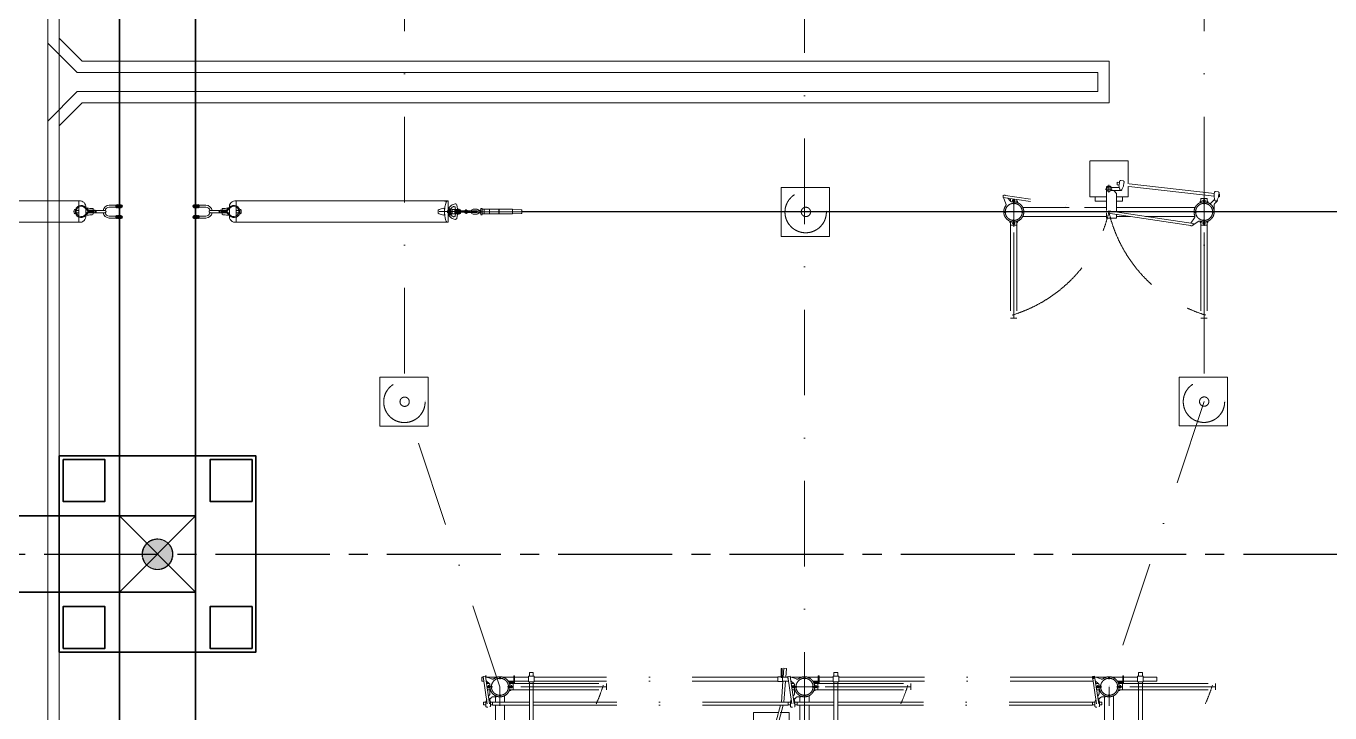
# Model space of a CAD drawing. Header units: millimetres. Extents: x 37084 to 180780, y -153145 to -16322.
# Drawn here: x 96958 to 114082, y -92834 to -83805 of the extents above; entities that cross this region are included whole.
import ezdxf

# ---------------------------------------------------------------- set-up
doc = ezdxf.new("R2010")
doc.units = ezdxf.units.MM
doc.header["$MEASUREMENT"] = 0
for name, pattern in [('CENTER2', [1.125, 0.75, -0.125, 0.125, -0.125]), ('DASHDOT2', [0.5, 0.25, -0.125, 0, -0.125]), ('DASHED2', [0.375, 0.25, -0.125]), ('HIDDEN', [0.375, 0.25, -0.125])]:
    doc.linetypes.add(name, pattern=pattern)
for name, color, linetype, lineweight in [('0 HH2', 4, 'DASHDOT2', 20), ('1_DayCS', 30, 'CENTER2', 25), ('1_KimCS', 30, 'CENTER2', 25), ('1_Phu_kien', 5, 'Continuous', 9), ('POST', 5, 'Continuous', 35)]:
    doc.layers.add(name, color=color, linetype=linetype, lineweight=lineweight)
for name, color, linetype in [('1_Day dan', 5, 'Continuous'), ('DCL-1P', 7, 'Continuous'), ('DCL-3P-1ES', 7, 'Continuous'), ('Muong cap GD nay', 3, 'Continuous')]:
    doc.layers.add(name, color=color, linetype=linetype)

# ---------------------------------------------------------------- blocks, each defined once
blk = doc.blocks.new('X220 NC')
at = {"color": 0, "linetype": 'ByBlock', "lineweight": -2, "ltscale": 4500}
for p, q in [((3752640, -136418), (3751640, -137418)), ((3751640, -136418), (3752640, -137418)), ((3751640, -153418), (3751640, -137418)), ((3752640, -153418), (3752640, -137418)), ((3752640, -153418), (3751640, -154418)), ((3751640, -153418), (3752640, -154418))]:
    blk.add_line(p, q, dxfattribs=at)
for points in [[(3753431, -138209), (3750849, -138209), (3750849, -135627), (3753431, -135627)], [(3750899, -135677), (3751449, -135677), (3751449, -136227), (3750899, -136227)], [(3753381, -135677), (3752831, -135677), (3752831, -136227), (3753381, -136227)], [(3751640, -137418), (3752640, -137418), (3752640, -136418), (3751640, -136418)], [(3752640, -137418), (3751640, -137418), (3751640, -136418), (3752640, -136418)], [(3750899, -138159), (3751449, -138159), (3751449, -137609), (3750899, -137609)], [(3753381, -138159), (3752831, -138159), (3752831, -137609), (3753381, -137609)], [(3753431, -152627), (3750849, -152627), (3750849, -155209), (3753431, -155209)], [(3750899, -152677), (3751449, -152677), (3751449, -153227), (3750899, -153227)], [(3753381, -152677), (3752831, -152677), (3752831, -153227), (3753381, -153227)], [(3751640, -154418), (3752640, -154418), (3752640, -153418), (3751640, -153418)], [(3751640, -153418), (3752640, -153418), (3752640, -154418), (3751640, -154418)], [(3752640, -153418), (3751640, -153418), (3751640, -154418), (3752640, -154418)], [(3750899, -155159), (3751449, -155159), (3751449, -154609), (3750899, -154609)], [(3753381, -155159), (3752831, -155159), (3752831, -154609), (3753381, -154609)]]:
    blk.add_lwpolyline(points, close=True, dxfattribs=at)
blk = doc.blocks.new('S220 NC')
at = {"linetype": 'ByBlock', "lineweight": -2, "ltscale": 4500}
for points in [[(3576627, -475779), (3576687, -475776), (3576627, -475776), (3576627, -475779), (3576687, -475776), (3576687, -475779)], [(3576627, -475849), (3576687, -475846), (3576627, -475846), (3576627, -475849), (3576687, -475846), (3576687, -475849)], [(3576627, -475973), (3576687, -475971), (3576627, -475971), (3576627, -475973), (3576687, -475971), (3576687, -475973)]]:
    blk.add_hatch(color=0, dxfattribs=at).paths.add_polyline_path(points)
at = {"color": 0, "linetype": 'ByBlock', "lineweight": -2, "ltscale": 4500}
for p, q in [((3576564, -471986), (3576564, -471968)), ((3576564, -472007), (3576564, -471989)), ((3576565, -472010), (3576603, -472010)), ((3576603, -472013), (3576565, -472013)), ((3576565, -472022), (3576603, -472022)), ((3576603, -472025), (3576565, -472025)), ((3576567, -471966), (3576601, -471966)), ((3576601, -472009), (3576567, -472009)), ((3576600, -472027), (3576569, -472027)), ((3576569, -472027), (3576569, -472034)), ((3576600, -472034), (3576569, -472034)), ((3576571, -471968), (3576571, -471956)), ((3576571, -471966), (3576571, -471966)), ((3576571, -471968), (3576571, -471985)), ((3576571, -472007), (3576571, -471989)), ((3576571, -472007), (3576571, -472007)), ((3576571, -472034), (3576571, -472122)), ((3576573, -472009), (3576573, -472010)), ((3576573, -472013), (3576573, -472022)), ((3576573, -472025), (3576573, -472027)), ((3576594, -471959), (3576575, -471959)), ((3576594, -471962), (3576575, -471962)), ((3576594, -471964), (3576575, -471964)), ((3576584, -471969), (3576584, -471986)), ((3576584, -472006), (3576584, -471989)), ((3576595, -472009), (3576595, -472010)), ((3576595, -472013), (3576595, -472022)), ((3576595, -472025), (3576595, -472027)), ((3576597, -472034), (3576597, -472122)), ((3576598, -471968), (3576598, -471956)), ((3576598, -471968), (3576598, -471986)), ((3576598, -472007), (3576598, -471990)), ((3576598, -472007), (3576598, -472007)), ((3576600, -472027), (3576600, -472034)), ((3576604, -471968), (3576604, -471986)), ((3576604, -471989), (3576604, -472007)), ((3576707, -471986), (3576707, -471968)), ((3576707, -472007), (3576707, -471989)), ((3576707, -471992), (3576707, -472005)), ((3576708, -472010), (3576746, -472010)), ((3576746, -472013), (3576708, -472013)), ((3576708, -472022), (3576746, -472022)), ((3576746, -472025), (3576708, -472025)), ((3576710, -471966), (3576744, -471966)), ((3576744, -472009), (3576710, -472009)), ((3576742, -472027), (3576712, -472027)), ((3576712, -472027), (3576712, -472034)), ((3576742, -472034), (3576712, -472034)), ((3576713, -471968), (3576713, -471956)), ((3576713, -471966), (3576713, -471966)), ((3576713, -471968), (3576713, -471985)), ((3576713, -472007), (3576713, -471989)), ((3576713, -472007), (3576713, -472007)), ((3576714, -472034), (3576714, -472122)), ((3576716, -472009), (3576716, -472010)), ((3576716, -472013), (3576716, -472022)), ((3576716, -472025), (3576716, -472027)), ((3576736, -471959), (3576718, -471959)), ((3576736, -471962), (3576718, -471962)), ((3576736, -471964), (3576718, -471964)), ((3576727, -471969), (3576727, -471986)), ((3576727, -471986), (3576727, -471989)), ((3576727, -472006), (3576727, -471989)), ((3576738, -472009), (3576738, -472010)), ((3576738, -472013), (3576738, -472022)), ((3576738, -472025), (3576738, -472027)), ((3576740, -472034), (3576740, -472122)), ((3576741, -471968), (3576741, -471956)), ((3576741, -471968), (3576741, -471986)), ((3576741, -472007), (3576741, -471990)), ((3576741, -472007), (3576741, -472007)), ((3576742, -472027), (3576742, -472034)), ((3576747, -471968), (3576747, -471986)), ((3576747, -471989), (3576747, -472007)), ((3576641, -472181), (3576641, -472335)), ((3576671, -472181), (3576671, -472335)), ((3576600, -472435), (3576643, -472394)), ((3576605, -472447), (3576654, -472402)), ((3576707, -472432), (3576606, -472432)), ((3576610, -472393), (3576615, -472377)), ((3576610, -472393), (3576610, -472408)), ((3576615, -472377), (3576615, -472345)), ((3576688, -472335), (3576625, -472335)), ((3576639, -472396), (3576639, -472309)), ((3576674, -472309), (3576639, -472309)), ((3576641, -472301), (3576671, -472301)), ((3576671, -472326), (3576641, -472326)), ((3576650, -472355), (3576650, -472326)), ((3576712, -472447), (3576658, -472394)), ((3576663, -472355), (3576663, -472326)), ((3576713, -472433), (3576663, -472380)), ((3576674, -472396), (3576674, -472309)), ((3576698, -472377), (3576698, -472345)), ((3576703, -472393), (3576698, -472377)), ((3576703, -472393), (3576703, -472408)), ((3576516, -472520), (3576797, -472520)), ((3576516, -475306), (3576516, -472520)), ((3576641, -472520), (3576641, -472562)), ((3576671, -472520), (3576671, -472562)), ((3576797, -475306), (3576797, -472520)), ((3576677, -475174), (3576636, -475174)), ((3576676, -475174), (3576637, -475174)), ((3576516, -475306), (3576797, -475306))]:
    blk.add_line(p, q, dxfattribs=at)
for points in [[(3576616, -475230), (3576618, -475215), (3576623, -475201), (3576629, -475186), (3576638, -475175), (3576642, -475173), (3576638, -475175)], [(3576671, -475173), (3576643, -475173), (3576642, -475173), (3576643, -475173), (3576671, -475173)], [(3576657, -475185), (3576657, -475191)], [(3576671, -475173), (3576675, -475175), (3576684, -475186), (3576690, -475201), (3576695, -475215), (3576697, -475230)], [(3576516, -475296), (3576516, -475264)], [(3576526, -475306), (3576521, -475305), (3576518, -475301), (3576516, -475297), (3576517, -475292), (3576518, -475289)], [(3576519, -475289), (3576532, -475279), (3576547, -475270), (3576578, -475264), (3576595, -475262), (3576611, -475261)], [(3576526, -475306), (3576787, -475306)], [(3576555, -475399), (3576557, -475384), (3576561, -475370), (3576568, -475356), (3576576, -475343), (3576587, -475331), (3576599, -475321), (3576612, -475315), (3576627, -475308), (3576642, -475305), (3576657, -475304), (3576672, -475305), (3576687, -475308), (3576701, -475315), (3576714, -475321), (3576726, -475331), (3576737, -475343), (3576745, -475356), (3576752, -475370), (3576756, -475384), (3576758, -475399)], [(3576592, -475369), (3576599, -475358), (3576609, -475349), (3576619, -475341), (3576632, -475336), (3576644, -475332), (3576657, -475331), (3576669, -475332), (3576681, -475336), (3576695, -475341), (3576704, -475349), (3576714, -475358), (3576721, -475369), (3576723, -475376), (3576723, -475384), (3576720, -475391), (3576714, -475396), (3576707, -475398)], [(3576610, -475333), (3576610, -475334)], [(3576619, -475261), (3576611, -475261)], [(3576611, -475333), (3576614, -475330)], [(3576614, -475336), (3576611, -475334)], [(3576612, -475250), (3576614, -475230)], [(3576618, -475256), (3576614, -475253), (3576613, -475250)], [(3576614, -475329), (3576619, -475329)], [(3576614, -475336), (3576619, -475336)], [(3576695, -475256), (3576618, -475256)], [(3576623, -475256), (3576622, -475259), (3576619, -475260)], [(3576619, -475326), (3576621, -475319), (3576625, -475312), (3576632, -475308), (3576639, -475306)], [(3576619, -475325), (3576626, -475325)], [(3576619, -475326), (3576619, -475332)], [(3576619, -475329), (3576690, -475329)], [(3576625, -475346), (3576621, -475340), (3576619, -475332)], [(3576619, -475336), (3576690, -475336)], [(3576620, -475341), (3576626, -475341)], [(3576624, -475348), (3576628, -475356)], [(3576626, -475325), (3576626, -475341), (3576631, -475338), (3576631, -475329), (3576626, -475325)], [(3576628, -475353), (3576685, -475353)], [(3576628, -475356), (3576684, -475356)], [(3576628, -475356), (3576628, -475425)], [(3576631, -475329), (3576634, -475329)], [(3576631, -475338), (3576639, -475338)], [(3576635, -475321), (3576635, -475322)], [(3576636, -475321), (3576638, -475319)], [(3576638, -475325), (3576636, -475322)], [(3576638, -475319), (3576647, -475314), (3576657, -475312), (3576666, -475314), (3576676, -475319)], [(3576638, -475325), (3576656, -475329)], [(3576673, -475306), (3576639, -475306)], [(3576642, -475326), (3576641, -475324), (3576642, -475322)], [(3576644, -475306), (3576644, -475311), (3576642, -475315)], [(3576642, -475323), (3576647, -475319)], [(3576656, -475329), (3576642, -475326)], [(3576645, -475310), (3576643, -475314)], [(3576645, -475306), (3576645, -475310)], [(3576647, -475318), (3576646, -475319)], [(3576647, -475315), (3576647, -475292)], [(3576647, -475315), (3576647, -475318)], [(3576657, -475329), (3576656, -475329)], [(3576657, -475329), (3576656, -475329)], [(3576657, -475197), (3576657, -475235)], [(3576657, -475241), (3576657, -475248)], [(3576657, -475253), (3576657, -475291)], [(3576657, -475297), (3576657, -475333)], [(3576657, -475306), (3576657, -475329)], [(3576657, -475317), (3576657, -475306)], [(3576657, -475322), (3576657, -475320)], [(3576657, -475337), (3576657, -475324)], [(3576657, -475339), (3576657, -475324)], [(3576675, -475325), (3576657, -475329)], [(3576671, -475326), (3576657, -475329)], [(3576657, -475342), (3576657, -475340)], [(3576657, -475348), (3576657, -475343)], [(3576657, -475357), (3576657, -475344)], [(3576657, -475379), (3576657, -475354)], [(3576657, -475362), (3576657, -475359)], [(3576657, -475377), (3576657, -475365)], [(3576663, -475329), (3576663, -475336)], [(3576665, -475292), (3576665, -475315)], [(3576666, -475318), (3576666, -475315)], [(3576666, -475319), (3576671, -475323)], [(3576668, -475306), (3576668, -475310)], [(3576670, -475314), (3576668, -475310)], [(3576671, -475315), (3576669, -475311), (3576669, -475306)], [(3576671, -475322), (3576672, -475324), (3576671, -475326)], [(3576673, -475306), (3576681, -475308), (3576688, -475312), (3576692, -475319), (3576694, -475326)], [(3576677, -475322), (3576675, -475325)], [(3576676, -475319), (3576677, -475321)], [(3576677, -475321), (3576677, -475322)], [(3576684, -475425), (3576684, -475356)], [(3576685, -475356), (3576689, -475348)], [(3576688, -475329), (3576688, -475336)], [(3576694, -475332), (3576692, -475340), (3576688, -475346)], [(3576695, -475260), (3576690, -475259), (3576690, -475256)], [(3576690, -475329), (3576690, -475336)], [(3576694, -475332), (3576694, -475326)], [(3576699, -475250), (3576699, -475253), (3576695, -475256)], [(3576701, -475261), (3576695, -475261)], [(3576698, -475230), (3576700, -475250)], [(3576701, -475261), (3576719, -475262), (3576734, -475264), (3576751, -475270), (3576780, -475279), (3576793, -475289)], [(3576794, -475289), (3576795, -475292), (3576796, -475297), (3576795, -475301), (3576791, -475305), (3576787, -475306)], [(3576796, -475258), (3576796, -475252)], [(3576796, -475296), (3576796, -475264)], [(3576572, -475420), (3576565, -475418), (3576560, -475414), (3576556, -475407), (3576555, -475401)], [(3576645, -475431), (3576572, -475420)], [(3576606, -475398), (3576599, -475396), (3576592, -475391), (3576590, -475384), (3576589, -475376), (3576591, -475369)], [(3576645, -475404), (3576606, -475398)], [(3576619, -475444), (3576633, -475444)], [(3576657, -475413), (3576665, -475414), (3576672, -475418), (3576680, -475423), (3576684, -475430), (3576687, -475438), (3576688, -475446), (3576686, -475455), (3576682, -475462), (3576676, -475468), (3576669, -475473), (3576661, -475476), (3576652, -475476), (3576644, -475473), (3576637, -475468), (3576631, -475462), (3576627, -475455), (3576625, -475446), (3576626, -475438), (3576628, -475430), (3576633, -475423), (3576641, -475418), (3576648, -475414), (3576657, -475413)], [(3576628, -475425), (3576627, -475430)], [(3576628, -475394), (3576684, -475394)], [(3576628, -475404), (3576684, -475404)], [(3576635, -475444), (3576638, -475444)], [(3576666, -475566), (3576670, -475557), (3576675, -475552), (3576677, -475546), (3576678, -475538), (3576676, -475532), (3576672, -475526), (3576666, -475522), (3576660, -475519), (3576653, -475519), (3576647, -475522), (3576640, -475526), (3576637, -475532), (3576635, -475538), (3576636, -475546), (3576638, -475552), (3576643, -475557)], [(3576638, -475418), (3576675, -475418)], [(3576638, -475444), (3576638, -475438), (3576642, -475433), (3576647, -475429), (3576653, -475425), (3576660, -475425), (3576666, -475429), (3576671, -475433), (3576675, -475438), (3576676, -475444), (3576675, -475451), (3576671, -475456), (3576666, -475460), (3576660, -475463), (3576653, -475463), (3576647, -475460), (3576642, -475456), (3576638, -475451), (3576638, -475444)], [(3576666, -475525), (3576675, -475541), (3576666, -475556), (3576648, -475556), (3576639, -475541), (3576648, -475525), (3576666, -475525)], [(3576672, -475418), (3576641, -475418)], [(3576665, -475430), (3576672, -475444), (3576665, -475457), (3576648, -475457), (3576641, -475444), (3576648, -475430), (3576665, -475430)], [(3576641, -475444), (3576653, -475444)], [(3576642, -475429), (3576648, -475424), (3576657, -475423), (3576665, -475424), (3576671, -475429)], [(3576643, -475444), (3576645, -475438), (3576650, -475433), (3576657, -475431), (3576663, -475433), (3576668, -475438), (3576669, -475444), (3576668, -475451), (3576663, -475456), (3576657, -475457), (3576650, -475456), (3576645, -475451), (3576643, -475444)], [(3576653, -475444), (3576643, -475444)], [(3576644, -475444), (3576646, -475438), (3576650, -475433), (3576657, -475432), (3576663, -475433), (3576667, -475438), (3576668, -475444), (3576667, -475451), (3576663, -475455), (3576657, -475456), (3576650, -475455), (3576646, -475451), (3576644, -475444)], [(3576667, -475410), (3576645, -475410)], [(3576667, -475425), (3576645, -475425)], [(3576657, -475530), (3576661, -475531), (3576666, -475534), (3576667, -475539), (3576666, -475544), (3576664, -475548), (3576659, -475551), (3576654, -475551), (3576649, -475548), (3576647, -475544), (3576646, -475539), (3576647, -475534), (3576651, -475531), (3576657, -475530)], [(3576647, -475444), (3576647, -475440), (3576651, -475436), (3576656, -475434), (3576660, -475435), (3576664, -475438), (3576666, -475442), (3576666, -475447), (3576664, -475451), (3576660, -475453), (3576656, -475454), (3576651, -475452), (3576647, -475448), (3576647, -475444)], [(3576647, -475541), (3576647, -475536), (3576651, -475533), (3576656, -475531), (3576660, -475532), (3576664, -475534), (3576666, -475538), (3576666, -475543), (3576664, -475547), (3576660, -475549), (3576656, -475550), (3576651, -475548), (3576647, -475545), (3576647, -475541)], [(3576648, -475540), (3576648, -475461)], [(3576655, -475444), (3576657, -475444)], [(3576657, -475444), (3576655, -475444)], [(3576657, -475381), (3576657, -475380)], [(3576657, -475389), (3576657, -475384)], [(3576657, -475397), (3576657, -475385)], [(3576657, -475419), (3576657, -475394)], [(3576657, -475402), (3576657, -475400)], [(3576657, -475418), (3576657, -475405)], [(3576657, -475422), (3576657, -475420)], [(3576657, -475437), (3576657, -475424)], [(3576657, -475429), (3576657, -475424)], [(3576657, -475431), (3576657, -475441)], [(3576657, -475459), (3576657, -475434)], [(3576657, -475443), (3576657, -475440)], [(3576657, -475443), (3576657, -475445)], [(3576657, -475457), (3576657, -475445)], [(3576657, -475448), (3576657, -475457)], [(3576657, -475462), (3576657, -475460)], [(3576657, -475469), (3576657, -475464)], [(3576657, -475476), (3576657, -475465)], [(3576657, -475500), (3576657, -475475)], [(3576657, -475509), (3576657, -475504)], [(3576657, -475513), (3576657, -475533)], [(3576657, -475540), (3576657, -475514)], [(3576657, -475527), (3576657, -475537)], [(3576657, -475536), (3576657, -475539)], [(3576657, -475538), (3576657, -475542)], [(3576660, -475444), (3576672, -475444)], [(3576669, -475444), (3576660, -475444)], [(3576665, -475540), (3576665, -475461)], [(3576667, -475404), (3576707, -475398)], [(3576667, -475431), (3576741, -475420)], [(3576676, -475444), (3576678, -475444)], [(3576680, -475444), (3576694, -475444)], [(3576684, -475425), (3576684, -475425)], [(3576686, -475430), (3576685, -475425)], [(3576757, -475401), (3576757, -475407), (3576753, -475414), (3576747, -475418), (3576741, -475420)], [(3576623, -475642), (3576623, -475633), (3576627, -475625), (3576633, -475618), (3576639, -475613), (3576647, -475609), (3576657, -475609), (3576666, -475609), (3576673, -475613), (3576680, -475618), (3576686, -475625), (3576690, -475633), (3576690, -475642)], [(3576623, -475677), (3576623, -475642)], [(3576639, -475706), (3576633, -475701), (3576627, -475694), (3576623, -475686), (3576623, -475677)], [(3576628, -475541), (3576651, -475541)], [(3576638, -475708), (3576642, -475712)], [(3576643, -475557), (3576647, -475566)], [(3576653, -475541), (3576644, -475541)], [(3576644, -475642), (3576645, -475637), (3576648, -475632), (3576654, -475630), (3576659, -475630), (3576665, -475632), (3576668, -475637), (3576669, -475642)], [(3576644, -475677), (3576644, -475642)], [(3576669, -475677), (3576668, -475682), (3576665, -475687), (3576659, -475689), (3576654, -475689), (3576648, -475687), (3576645, -475682), (3576644, -475677)], [(3576647, -475566), (3576647, -475639)], [(3576666, -475639), (3576665, -475644), (3576661, -475647), (3576657, -475648), (3576652, -475647), (3576648, -475644), (3576647, -475639), (3576648, -475635), (3576652, -475632), (3576657, -475631), (3576661, -475632), (3576665, -475635), (3576666, -475639)], [(3576664, -475540), (3576661, -475544), (3576658, -475547), (3576655, -475547), (3576651, -475544), (3576649, -475540)], [(3576655, -475541), (3576658, -475541)], [(3576658, -475541), (3576656, -475541)], [(3576656, -475601), (3576656, -476278)], [(3576657, -475544), (3576657, -475553)], [(3576657, -475544), (3576657, -475563)], [(3576657, -475549), (3576657, -475544)], [(3576657, -475569), (3576657, -475555)], [(3576657, -475566), (3576657, -475570)], [(3576657, -475573), (3576657, -475593)], [(3576657, -475597), (3576657, -475600)], [(3576657, -475604), (3576657, -475623)], [(3576657, -475627), (3576657, -475631)], [(3576657, -475634), (3576657, -475654)], [(3576670, -475541), (3576661, -475541)], [(3576662, -475541), (3576685, -475541)], [(3576666, -475566), (3576666, -475639)], [(3576669, -475677), (3576669, -475642)], [(3576671, -475712), (3576675, -475708)], [(3576690, -475677), (3576690, -475686), (3576686, -475694), (3576680, -475701), (3576673, -475706)], [(3576691, -475642), (3576691, -475677)], [(3576616, -475734), (3576616, -475750)], [(3576617, -475734), (3576619, -475732)], [(3576619, -475751), (3576617, -475750)], [(3576694, -475732), (3576619, -475732)], [(3576619, -475751), (3576694, -475751)], [(3576627, -475751), (3576627, -476150), (3576633, -476269)], [(3576627, -475776), (3576627, -475779), (3576687, -475776), (3576627, -475776)], [(3576627, -475779), (3576687, -475776), (3576687, -475779), (3576627, -475779)], [(3576627, -475846), (3576627, -475849), (3576687, -475846), (3576627, -475846)], [(3576627, -475849), (3576687, -475846), (3576687, -475849), (3576627, -475849)], [(3576638, -475724), (3576638, -475732)], [(3576638, -475724), (3576638, -475724), (3576676, -475724), (3576676, -475724)], [(3576638, -475732), (3576638, -475732)], [(3576638, -475732), (3576676, -475732)], [(3576642, -475722), (3576642, -475712)], [(3576642, -475722), (3576642, -475723)], [(3576671, -475712), (3576671, -475722)], [(3576672, -475723), (3576671, -475722)], [(3576676, -475732), (3576676, -475724)], [(3576676, -475732), (3576676, -475732)], [(3576680, -476269), (3576687, -476150), (3576687, -475751)], [(3576694, -475732), (3576697, -475734)], [(3576697, -475750), (3576694, -475751)], [(3576697, -475734), (3576697, -475750)], [(3576627, -475971), (3576627, -475973), (3576687, -475971), (3576627, -475971)], [(3576627, -475973), (3576687, -475971), (3576687, -475973), (3576627, -475973)], [(3576627, -476150), (3576687, -476150)], [(3576636, -476271), (3576633, -476269)], [(3576636, -476271), (3576639, -476271), (3576675, -476271), (3576678, -476271)], [(3576680, -476269), (3576678, -476271)]]:
    blk.add_lwpolyline(points, dxfattribs=at)
blk.add_circle((3576656, -471988), 4.08, dxfattribs=at)
for centre, radius, start, end in [((3576567, -471970), 3.76, 29.3383, 148.8833), ((3576567, -471982), 4.57, 224.6497, 315.3503), ((3576567, -471993), 4.57, 44.6497, 135.3503), ((3576567, -472005), 3.76, 211.1167, 330.6617), ((3576565, -472012), 1.5, 97.006, 257.9986), ((3576565, -472024), 1.5, 97.006, 257.9986), ((3576584, -471971), 20.3, 47.032, 132.0935), ((3576577, -471979), 12.4, 55.121, 122.348), ((3576577, -471969), 18, 247.5847, 292.4153), ((3576577, -472006), 18, 67.5847, 112.4153), ((3576577, -471996), 12.4, 237.652, 304.879), ((3576591, -471979), 12.4, 57.652, 124.879), ((3576591, -471969), 18, 247.5847, 292.4153), ((3576591, -472006), 18, 67.5847, 112.4153), ((3576591, -471996), 12.4, 235.121, 302.348), ((3576601, -471970), 3.76, 31.1167, 150.6617), ((3576601, -471982), 4.57, 224.6497, 315.3503), ((3576601, -471993), 4.57, 44.6497, 135.3503), ((3576601, -472005), 3.76, 209.3383, 328.8833), ((3576603, -472012), 1.54, 282.82, 72.1846), ((3576603, -472024), 1.54, 282.82, 72.1846), ((3576710, -471970), 3.76, 29.3383, 148.8833), ((3576710, -471982), 4.57, 224.6497, 315.3503), ((3576710, -471993), 4.57, 44.6497, 135.3503), ((3576710, -472005), 3.76, 211.1167, 330.6617), ((3576708, -472012), 1.5, 97.006, 257.9986), ((3576708, -472024), 1.5, 97.006, 257.9986), ((3576727, -471971), 20.3, 47.032, 132.0935), ((3576720, -471979), 12.4, 55.121, 122.348), ((3576720, -471969), 18, 247.5847, 292.4153), ((3576720, -472006), 18, 67.5847, 112.4153), ((3576720, -471996), 12.4, 237.652, 304.879), ((3576734, -471979), 12.4, 57.652, 124.879), ((3576734, -471969), 18, 247.5847, 292.4153), ((3576734, -472006), 18, 67.5847, 112.4153), ((3576734, -471996), 12.4, 235.121, 302.348), ((3576744, -471970), 3.76, 31.1167, 150.6617), ((3576744, -471982), 4.57, 224.6497, 315.3503), ((3576744, -471993), 4.57, 44.6497, 135.3503), ((3576744, -472005), 3.76, 209.3383, 328.8833), ((3576746, -472012), 1.54, 282.82, 72.1846), ((3576746, -472024), 1.54, 282.82, 72.1846), ((3576655, -472122), 83.1, 179.7295, 262.361), ((3576654, -472122), 56.8, 179.3955, 259.4636), ((3576656, -472180), 15.2, 356.141, 183.3281), ((3576657, -472122), 83.1, 278.3707, 0.2705), ((3576657, -472122), 56.9, 281.6238, 0.5982), ((3576593, -472509), 77.9, 80.7896, 188.1352), ((3576657, -472491), 80, 136.043, 46.1321), ((3576658, -472489), 68, 141.9329, 38.0671), ((3576654, -472396), 45.9, 195.4289, 233.3763), ((3576625, -472345), 9.89, 90, 180), ((3576656, -472313), 18.9, 36.7398, 143.2643), ((3576585, -472362), 66.1, 331.5524, 6.6851), ((3576583, -472364), 80.8, 332.1683, 7.0492), ((3576663, -472398), 41.9, 304.7049, 346.4899), ((3576688, -472345), 9.89, 0, 90), ((3576720, -472509), 77.9, 351.8648, 99.2104)]:
    blk.add_arc(centre, radius, start, end, dxfattribs=at)
for start_param, end_param in [(2.126074, 7.324835), (1.271587, 1.869429)]:
    blk.add_ellipse((3576657, -472574), major_axis=(29.4, 0), ratio=0.454324, start_param=start_param, end_param=end_param, dxfattribs=at)
blk = doc.blocks.new('DAY')
at = {"lineweight": 20}
h = blk.add_hatch(color=0, dxfattribs=at)
edge = h.paths.add_edge_path()
edge.add_arc((0, 0), 200, 0, 360)
at = {"color": 0, "lineweight": 20}
blk.add_circle((0, 0), 200, dxfattribs=at)
blk = doc.blocks.new('DCL 3 PHA 01 LTD 220kV')
at = {"color": 0, "linetype": 'ByBlock', "lineweight": -2, "ltscale": 4500}
for p, q in [((441713, 22097), (441713, 23319)), ((441797, 23319), (441713, 23319)), ((441755, 23319), (441755, 21752)), ((441797, 22097), (441797, 23319)), ((444213, 22097), (444213, 23319)), ((444297, 23319), (444213, 23319)), ((444255, 23319), (444255, 21752)), ((444297, 22097), (444297, 23319)), ((441630, 22371), (441630, 22551)), ((441680, 22551), (441630, 22551)), ((441680, 22371), (441680, 22551)), ((441567, 22309), (441567, 22359)), ((441567, 22359), (441617, 22359)), ((441567, 22309), (441617, 22309)), ((441692, 22371), (441617, 22371)), ((441617, 22296), (441617, 22371)), ((441692, 22296), (441617, 22296)), ((441630, 22113), (441630, 22296)), ((441680, 22113), (441680, 22296)), ((441692, 22296), (441692, 22371)), ((441692, 22359), (443550, 22359)), ((441692, 22309), (443550, 22309)), ((443550, 22309), (443550, 22359)), ((441610, 22103), (441610, 22113)), ((441610, 22113), (441705, 22113)), ((441610, 22103), (441695, 22103)), ((441630, 21966), (441630, 22103)), ((441680, 22031), (441680, 22103)), ((441695, 22103), (441695, 22040)), ((441705, 22113), (441705, 22045)), ((441713, 22097), (441713, 22063)), ((441797, 22097), (441713, 22097)), ((441797, 22097), (441797, 22063)), ((444107, 22106), (441977, 21786)), ((444111, 22076), (444107, 22106)), ((444177, 22048), (444108, 22096)), ((444297, 22097), (444213, 22097)), ((444213, 22097), (444213, 22063)), ((444297, 22097), (444297, 22063)), ((444400, 22113), (444305, 22113)), ((444305, 22113), (444305, 22045)), ((444400, 22103), (444315, 22103)), ((444315, 22103), (444315, 22040)), ((444330, 22031), (444330, 22103)), ((444380, 21966), (444380, 22103)), ((444400, 22103), (444400, 22113)), ((441705, 22063), (441705, 22045)), ((441715, 22063), (441705, 22063)), ((441715, 22063), (441715, 22048)), ((441773, 22072), (441734, 22072)), ((441773, 22072), (441734, 22072)), ((444255, 21922), (441755, 21922)), ((441795, 22063), (441795, 22048)), ((441795, 22063), (441805, 22063)), ((441805, 22063), (441805, 22045)), ((441873, 21982), (443282, 21982)), ((444111, 22076), (441977, 21756)), ((443485, 21982), (444134, 21982)), ((444129, 22000), (444079, 22071)), ((444205, 22063), (444205, 22045)), ((444215, 22063), (444205, 22063)), ((444215, 22063), (444205, 22063)), ((444215, 22063), (444215, 22048)), ((444273, 22072), (444234, 22072)), ((444273, 22072), (444234, 22072)), ((444295, 22063), (444305, 22063)), ((444295, 22063), (444295, 22048)), ((444305, 22063), (444305, 22045)), ((444390, 21922), (444387, 21922)), ((441977, 21786), (441614, 21732)), ((441977, 21756), (441618, 21702)), ((441652, 21815), (441622, 21733)), ((441630, 21754), (441630, 21878)), ((441711, 21780), (441678, 21741)), ((441713, 21747), (441713, 21782)), ((441773, 21772), (441734, 21772)), ((441773, 21772), (441734, 21772)), ((441773, 21772), (441734, 21772)), ((441843, 21790), (441755, 21790)), ((441797, 21759), (441797, 21790)), ((441871, 21778), (441877, 21771)), ((441881, 21881), (441883, 21879)), ((441887, 21834), (441887, 21868)), ((441887, 21862), (442482, 21862)), ((441899, 21806), (441920, 21785)), ((441906, 21780), (441952, 21796)), ((441952, 21796), (441960, 21796)), ((441959, 21826), (441994, 21826)), ((441959, 21796), (441959, 21826)), ((441960, 21796), (441993, 21796)), ((441993, 21796), (442008, 21796)), ((441994, 21796), (441994, 21826)), ((442022, 21750), (442022, 21763)), ((442684, 21862), (444137, 21862)), ((444205, 21781), (444205, 21799)), ((444215, 21781), (444205, 21781)), ((444215, 21781), (444205, 21781)), ((444213, 21747), (444213, 21781)), ((444215, 21781), (444215, 21796)), ((444273, 21772), (444234, 21772)), ((444273, 21772), (444234, 21772)), ((444273, 21772), (444234, 21772)), ((444295, 21781), (444295, 21796)), ((444295, 21781), (444305, 21781)), ((444297, 21747), (444297, 21781)), ((444305, 21781), (444305, 21799)), ((444305, 21731), (444305, 21799)), ((444315, 21741), (444315, 21804)), ((444330, 21741), (444330, 21813)), ((444380, 21741), (444380, 21878)), ((441618, 21702), (441614, 21732)), ((441630, 18371), (441630, 21704)), ((441680, 18371), (441680, 21711)), ((441921, 21748), (441952, 21736)), ((441952, 21736), (441960, 21736)), ((441956, 21706), (441997, 21706)), ((441956, 18359), (441956, 21706)), ((441959, 21706), (441959, 21736)), ((441960, 21736), (441993, 21736)), ((441993, 21736), (442008, 21736)), ((441994, 21706), (441994, 21736)), ((441997, 18359), (441997, 21706)), ((444297, 21747), (444213, 21747)), ((444400, 21731), (444305, 21731)), ((444400, 21741), (444315, 21741)), ((444400, 21741), (444400, 21731)), ((441713, 18097), (441713, 19319)), ((441797, 19319), (441713, 19319)), ((441755, 19319), (441755, 17752)), ((441797, 18097), (441797, 19319)), ((444213, 18097), (444213, 19319)), ((444297, 19319), (444213, 19319)), ((444255, 19319), (444255, 17752)), ((444297, 18097), (444297, 19319)), ((441567, 18359), (441617, 18359)), ((441567, 18309), (441567, 18359)), ((441692, 18371), (441617, 18371)), ((441617, 18296), (441617, 18371)), ((441692, 18296), (441692, 18371)), ((441692, 18359), (443550, 18359)), ((443550, 18309), (443550, 18359)), ((441567, 18309), (441617, 18309)), ((441692, 18296), (441617, 18296)), ((441630, 18113), (441630, 18296)), ((441680, 18113), (441680, 18296)), ((441692, 18309), (443550, 18309)), ((441956, 17826), (441956, 18309)), ((441997, 17826), (441997, 18309)), ((441610, 18113), (441705, 18113)), ((441610, 18103), (441610, 18113)), ((441610, 18103), (441695, 18103)), ((441630, 17966), (441630, 18103)), ((441680, 18031), (441680, 18103)), ((441695, 18103), (441695, 18040)), ((441705, 18113), (441705, 18045)), ((441705, 18063), (441705, 18045)), ((441715, 18063), (441705, 18063)), ((441713, 18097), (441713, 18063)), ((441797, 18097), (441713, 18097)), ((441715, 18063), (441715, 18048)), ((441773, 18072), (441734, 18072)), ((441773, 18072), (441734, 18072)), ((441755, 18116), (441755, 17752)), ((441795, 18063), (441795, 18048)), ((441795, 18063), (441805, 18063)), ((441797, 18097), (441797, 18063)), ((441805, 18063), (441805, 18045)), ((441873, 17982), (441956, 17982)), ((444107, 18106), (441977, 17786)), ((444111, 18076), (441977, 17756)), ((441997, 17982), (442940, 17982)), ((442373, 18004), (442243, 18004)), ((442243, 18004), (442243, 17898)), ((442373, 18004), (442373, 17918)), ((442940, 18004), (443070, 18004)), ((442940, 18004), (442940, 17936)), ((443070, 18004), (443070, 17955)), ((443070, 17982), (443247, 17982)), ((443070, 17982), (443247, 17982)), ((443485, 17982), (443935, 17982)), ((443935, 17982), (444134, 17982)), ((444129, 18000), (444079, 18071)), ((444111, 18076), (444107, 18106)), ((444177, 18048), (444108, 18096)), ((444215, 18063), (444205, 18063)), ((444215, 18063), (444205, 18063)), ((444205, 18063), (444205, 18045)), ((444297, 18097), (444213, 18097)), ((444213, 18097), (444213, 18063)), ((444215, 18063), (444215, 18048)), ((444273, 18072), (444234, 18072)), ((444273, 18072), (444234, 18072)), ((444255, 18107), (444255, 17736)), ((444295, 18063), (444305, 18063)), ((444295, 18063), (444295, 18048)), ((444297, 18097), (444297, 18063)), ((444305, 18113), (444305, 18045)), ((444400, 18113), (444305, 18113)), ((444305, 18063), (444305, 18045)), ((444315, 18103), (444315, 18040)), ((444400, 18103), (444315, 18103)), ((444400, 18103), (444400, 18113)), ((441652, 17815), (441622, 17733)), ((441630, 17754), (441630, 17878)), ((444255, 17922), (441755, 17922)), ((441881, 17881), (441883, 17879)), ((441887, 17834), (441887, 17868)), ((441887, 17862), (441956, 17862)), ((441956, 17826), (441997, 17826)), ((441959, 17826), (441959, 17796)), ((441994, 17826), (441994, 17796)), ((441997, 17862), (442447, 17862)), ((442202, 17862), (442243, 17862)), ((442243, 17868), (442243, 17682)), ((442373, 17888), (442373, 17594)), ((442649, 17862), (442690, 17862)), ((442940, 17906), (442940, 17594)), ((443070, 17925), (443070, 17682)), ((443070, 17862), (443805, 17862)), ((443805, 17862), (444137, 17862)), ((444330, 17741), (444330, 17813)), ((444333, 17815), (444392, 17757)), ((444387, 17834), (444387, 17922)), ((441510, 17652), (441513, 17685)), ((441630, 17643), (441510, 17652)), ((441513, 17685), (441630, 17677)), ((441977, 17786), (441614, 17732)), ((441618, 17702), (441614, 17732)), ((441977, 17756), (441618, 17702)), ((441630, 17632), (441630, 17704)), ((441711, 17780), (441678, 17741)), ((441680, 17632), (441680, 17711)), ((441956, 17652), (441680, 17673)), ((441680, 17639), (441955, 17618)), ((441713, 17747), (441713, 17782)), ((441713, 17751), (441713, 17756)), ((441773, 17772), (441734, 17772)), ((441773, 17772), (441734, 17772)), ((441773, 17772), (441734, 17772)), ((441843, 17790), (441755, 17790)), ((441797, 17759), (441797, 17790)), ((441871, 17778), (441877, 17771)), ((441899, 17806), (441920, 17785)), ((441906, 17780), (441952, 17796)), ((441921, 17748), (441952, 17736)), ((441952, 17796), (441960, 17796)), ((441952, 17736), (441960, 17736)), ((441956, 17706), (441997, 17706)), ((441956, 17706), (441956, 14359)), ((441959, 17736), (441959, 17706)), ((441960, 17796), (441993, 17796)), ((441960, 17736), (441993, 17736)), ((441993, 17796), (442008, 17796)), ((441993, 17736), (442008, 17736)), ((441994, 17736), (441994, 17706)), ((441997, 17706), (441997, 14359)), ((442193, 17589), (441997, 17641)), ((442022, 17750), (442022, 17763)), ((442091, 17722), (442243, 17722)), ((442091, 17722), (442091, 17604)), ((442243, 17682), (442325, 17584)), ((442343, 17583), (442343, 17655)), ((442373, 17722), (442538, 17722)), ((442538, 17722), (442538, 17251)), ((442788, 17722), (442940, 17722)), ((442788, 17722), (442788, 17251)), ((442970, 17566), (442970, 17667)), ((443000, 17642), (443000, 17602)), ((443131, 17642), (443000, 17642)), ((443070, 17682), (443037, 17642)), ((443070, 17722), (443222, 17722)), ((443131, 17642), (443141, 17632)), ((444386, 17714), (443162, 17579)), ((444390, 17680), (443167, 17545)), ((443222, 17722), (443222, 17586)), ((444205, 17781), (444205, 17799)), ((444215, 17781), (444205, 17781)), ((444215, 17781), (444205, 17781)), ((444213, 17747), (444213, 17781)), ((444297, 17747), (444213, 17747)), ((444215, 17781), (444215, 17796)), ((444273, 17772), (444234, 17772)), ((444273, 17772), (444234, 17772)), ((444273, 17772), (444234, 17772)), ((444295, 17781), (444295, 17796)), ((444295, 17781), (444305, 17781)), ((444297, 17747), (444297, 17781)), ((444305, 17781), (444305, 17799)), ((444305, 17731), (444305, 17799)), ((444387, 17731), (444305, 17731)), ((444315, 17741), (444315, 17804)), ((444390, 17741), (444315, 17741)), ((444330, 17708), (444330, 17731)), ((444380, 17741), (444380, 17769)), ((444380, 17713), (444380, 17731)), ((444393, 17752), (444385, 17722)), ((444385, 17722), (444386, 17714)), ((444386, 17714), (444390, 17681)), ((444390, 17681), (444391, 17667)), ((444397, 17770), (444393, 17752)), ((444399, 17806), (444425, 17781)), ((444438, 17658), (444407, 17654)), ((444423, 17773), (444428, 17764)), ((444428, 17764), (444445, 17729)), ((444445, 17729), (444445, 17721)), ((444456, 17722), (444446, 17721)), ((444446, 17721), (444449, 17687)), ((444459, 17688), (444449, 17687)), ((444449, 17687), (444451, 17673)), ((444456, 17722), (444459, 17688)), ((441513, 17627), (441513, 17617)), ((441632, 17627), (441513, 17627)), ((441632, 17617), (441513, 17617)), ((441623, 17632), (441687, 17632)), ((441623, 17627), (441623, 17632)), ((441623, 17572), (441623, 17617)), ((441623, 17572), (441687, 17572)), ((441630, 17572), (441630, 14371)), ((441632, 17617), (441632, 17627)), ((441680, 17572), (441680, 17572)), ((441680, 17572), (441680, 14371)), ((441687, 17572), (441687, 17632)), ((441997, 17607), (442207, 17551)), ((442091, 17570), (442091, 17253)), ((442291, 17624), (442193, 17589)), ((442193, 17589), (442207, 17551)), ((442318, 17592), (442207, 17551)), ((442303, 17622), (442382, 17622)), ((442363, 17584), (442325, 17584)), ((442373, 17594), (442363, 17584)), ((443013, 17622), (442922, 17622)), ((442940, 17594), (442950, 17584)), ((442950, 17584), (442988, 17584)), ((443003, 17602), (442988, 17584)), ((443104, 17602), (443000, 17602)), ((443103, 17569), (443076, 17565)), ((443076, 17565), (443081, 17532)), ((443108, 17536), (443081, 17532)), ((443112, 17625), (443102, 17577)), ((443102, 17577), (443103, 17569)), ((443103, 17569), (443108, 17536)), ((443108, 17536), (443110, 17522)), ((443157, 17514), (443125, 17510)), ((443138, 17629), (443161, 17586)), ((443141, 17622), (443141, 17632)), ((443161, 17586), (443162, 17577)), ((443162, 17577), (443167, 17544)), ((443167, 17544), (443169, 17530)), ((443222, 17552), (443222, 17253)), ((442091, 17253), (442092, 17253)), ((442094, 17251), (442538, 17251)), ((442538, 17253), (442539, 17253)), ((442788, 17251), (443219, 17251)), ((441713, 14097), (441713, 15319)), ((441797, 15319), (441713, 15319)), ((441755, 15319), (441755, 13752)), ((441797, 14097), (441797, 15319)), ((444213, 14097), (444213, 15319)), ((444297, 15319), (444213, 15319)), ((444255, 15319), (444255, 13752)), ((444297, 14097), (444297, 15319)), ((441567, 14359), (441617, 14359)), ((441567, 14309), (441567, 14359)), ((441567, 14309), (441617, 14309)), ((441617, 14296), (441617, 14371)), ((441692, 14371), (441617, 14371)), ((441692, 14296), (441617, 14296)), ((441630, 14296), (441630, 14113)), ((441680, 14296), (441680, 14113)), ((441692, 14296), (441692, 14371)), ((441692, 14359), (443550, 14359)), ((441692, 14309), (443550, 14309)), ((441956, 14309), (441956, 13826)), ((441997, 14309), (441997, 13826)), ((443550, 14309), (443550, 14359)), ((441610, 14113), (441705, 14113)), ((441610, 14103), (441610, 14113)), ((441610, 14103), (441695, 14103)), ((441630, 14103), (441630, 13966)), ((441680, 14103), (441680, 14031)), ((441695, 14103), (441695, 14040)), ((441705, 14113), (441705, 14045)), ((441715, 14063), (441705, 14063)), ((441705, 14063), (441705, 14045)), ((441713, 14097), (441713, 14063)), ((441797, 14097), (441713, 14097)), ((441715, 14063), (441715, 14048)), ((441773, 14072), (441734, 14072)), ((441773, 14072), (441734, 14072)), ((441795, 14063), (441805, 14063)), ((441795, 14063), (441795, 14048)), ((441797, 14097), (441797, 14063)), ((441805, 14063), (441805, 14045)), ((444107, 14106), (441977, 13786)), ((444111, 14076), (441977, 13756)), ((444129, 14000), (444079, 14071)), ((444111, 14076), (444107, 14106)), ((444177, 14048), (444108, 14096)), ((444215, 14063), (444205, 14063)), ((444215, 14063), (444205, 14063)), ((444205, 14063), (444205, 14045)), ((444297, 14097), (444213, 14097)), ((444213, 14097), (444213, 14063)), ((444215, 14063), (444215, 14048)), ((444273, 14072), (444234, 14072)), ((444273, 14072), (444234, 14072)), ((444295, 14063), (444305, 14063)), ((444295, 14063), (444295, 14048)), ((444297, 14097), (444297, 14063)), ((444305, 14113), (444305, 14045)), ((444400, 14113), (444305, 14113)), ((444305, 14063), (444305, 14045)), ((444315, 14103), (444315, 14040)), ((444400, 14103), (444315, 14103)), ((444330, 14103), (444330, 14031)), ((444380, 14103), (444380, 13966)), ((444400, 14103), (444400, 14113)), ((441630, 13878), (441630, 13754)), ((444255, 13922), (441755, 13922)), ((441873, 13982), (441956, 13982)), ((441881, 13881), (441883, 13879)), ((441997, 13982), (443282, 13982)), ((443485, 13982), (444134, 13982)), ((444380, 13878), (444380, 13741)), ((441610, 13741), (441610, 13731)), ((441610, 13741), (441625, 13741)), ((441610, 13731), (441614, 13731)), ((441977, 13786), (441614, 13732)), ((441618, 13702), (441614, 13732)), ((441977, 13756), (441618, 13702)), ((441652, 13815), (441622, 13733)), ((441630, 13704), (441630, 13684)), ((441711, 13780), (441678, 13741)), ((441680, 13711), (441680, 13684)), ((441695, 13744), (441695, 13761)), ((441705, 13745), (441705, 13773)), ((441713, 13747), (441713, 13782)), ((441773, 13772), (441734, 13772)), ((441773, 13772), (441734, 13772)), ((441773, 13772), (441734, 13772)), ((441843, 13790), (441755, 13790)), ((441797, 13759), (441797, 13790)), ((441871, 13778), (441877, 13771)), ((441887, 13834), (441887, 13868)), ((441887, 13862), (441956, 13862)), ((441899, 13806), (441920, 13785)), ((441906, 13780), (441952, 13796)), ((441921, 13748), (441952, 13736)), ((441952, 13796), (441960, 13796)), ((441952, 13736), (441960, 13736)), ((441956, 13826), (441997, 13826)), ((441959, 13826), (441959, 13796)), ((441959, 13736), (441959, 13706)), ((441959, 13706), (441994, 13706)), ((441960, 13796), (441993, 13796)), ((441960, 13736), (441993, 13736)), ((441993, 13796), (442008, 13796)), ((441993, 13736), (442008, 13736)), ((441994, 13826), (441994, 13796)), ((441994, 13736), (441994, 13706)), ((441997, 13862), (442482, 13862)), ((442022, 13750), (442022, 13763)), ((442684, 13862), (444137, 13862)), ((444205, 13781), (444205, 13799)), ((444215, 13781), (444205, 13781)), ((444215, 13781), (444205, 13781)), ((444213, 13747), (444213, 13781)), ((444297, 13747), (444213, 13747)), ((444215, 13781), (444215, 13796)), ((444273, 13772), (444234, 13772)), ((444273, 13772), (444234, 13772)), ((444273, 13772), (444234, 13772)), ((444295, 13781), (444295, 13796)), ((444295, 13781), (444305, 13781)), ((444297, 13747), (444297, 13781)), ((444305, 13731), (444305, 13799)), ((444400, 13731), (444305, 13731)), ((444315, 13741), (444315, 13804)), ((444400, 13741), (444315, 13741)), ((444330, 13813), (444330, 13741)), ((444330, 13731), (444330, 13684)), ((444380, 13731), (444380, 13684)), ((444400, 13741), (444400, 13731)), ((441680, 13684), (441630, 13684)), ((444330, 13684), (444380, 13684))]:
    blk.add_line(p, q, dxfattribs=at)
for centre, radius in [((441642, 21922), 9), ((441755, 21922), 112), ((441755, 22072), 12), ((441755, 22035), 9), ((441867, 21922), 9), ((444142, 21922), 9), ((444255, 21922), 112), ((444255, 22072), 12), ((444255, 22035), 9), ((444367, 21922), 9), ((441755, 21772), 12), ((441755, 21810), 9), ((444255, 21772), 12), ((444255, 21810), 9), ((441636, 21720), 8.12), ((441755, 17922), 112), ((441755, 18072), 12), ((441755, 18035), 9), ((444255, 17922), 112), ((444255, 18072), 12), ((444255, 18035), 9), ((441642, 17922), 9), ((441755, 17810), 9), ((441867, 17922), 9), ((444142, 17922), 9), ((444255, 17810), 9), ((444367, 17922), 9), ((441755, 17772), 12), ((442343, 17622), 20), ((442970, 17622), 30), ((444255, 17772), 12), ((441755, 14072), 12), ((441755, 14035), 9), ((444255, 14072), 12), ((444255, 14035), 9), ((441642, 13922), 9), ((441755, 13922), 112), ((441867, 13922), 9), ((444142, 13922), 9), ((444255, 13922), 112), ((444367, 13922), 9), ((441755, 13772), 12), ((441755, 13810), 9), ((444255, 13772), 12), ((444255, 13810), 9)]:
    blk.add_circle(centre, radius, dxfattribs=at)
at = {"color": 2, "linetype": 'DASHED2', "lineweight": 15, "ltscale": 4500}
for centre, start, end in [((441197, 21501), 13.098, 73.1314), ((444813, 21501), 106.8686, 166.902), ((441197, 17501), 13.098, 73.1314), ((444813, 17501), 106.8686, 166.902), ((441197, 13501), 13.098, 73.1314), ((444813, 13501), 106.8686, 166.902)]:
    blk.add_arc(centre, 1857, start, end, dxfattribs=at)
at = {"color": 0, "linetype": 'ByBlock', "lineweight": -2, "ltscale": 4500}
for centre, radius, start, end in [((444089, 22088), 17.5, 67.5255, 129.5316), ((441755, 21922), 132, 0, 180), ((441755, 21922), 132, 180, 216.3608), ((441755, 21922), 132, 262.6391, 0), ((444255, 21922), 132, 158.1392, 111.8609), ((444104, 21983), 30, 338.1392, 34.6296), ((444194, 22073), 30, 235.3704, 291.8609), ((441624, 21826), 30, 339.8704, 36.3608), ((441734, 21761), 30, 82.6391, 139.1296), ((441843, 21750), 40, 45, 90), ((441872, 21868), 15, 360, 45), ((441927, 21834), 40, 180, 225), ((441911, 21766), 14, 110.1971, 144.4148), ((442008, 21782), 14, 44.9228, 90), ((442008, 21750), 14, 270, 0), ((441636, 21720), 17.5, 247.5261, 309.5303), ((441755, 17922), 132, 0, 180), ((444089, 18088), 17.5, 67.5255, 129.5316), ((444255, 17922), 132, 158.1392, 111.8609), ((444104, 17983), 30, 338.1392, 34.6296), ((444194, 18073), 30, 235.3704, 291.8609), ((441755, 17922), 132, 180, 216.3608), ((441624, 17826), 30, 339.8704, 36.3608), ((441755, 17922), 132, 262.6391, 0), ((441872, 17868), 15, 360, 45), ((441927, 17834), 40, 180, 225), ((444427, 17834), 40, 179.9999, 224.9999), ((441636, 17720), 17.5, 247.5261, 309.5303), ((441734, 17761), 30, 82.6391, 139.1296), ((441843, 17750), 40, 45, 90), ((441911, 17766), 14, 110.1971, 144.4148), ((442008, 17782), 14, 44.9228, 90), ((442008, 17750), 14, 270, 0), ((444405, 17668), 14, 186.2003, 276.2003), ((444411, 17766), 14, 26.3976, 166.0032), ((444414, 17770), 15, 329.5723, 45), ((444437, 17672), 14, 276.2003, 6.2003), ((443124, 17524), 14, 187.9985, 277.9985), ((443126, 17622), 14, 28.1957, 167.8013), ((443155, 17528), 14, 277.9985, 7.9985), ((442094, 17253), 2, 180, 270), ((442541, 17253), 2, 180, 270), ((441755, 13922), 132, 0, 180), ((444089, 14088), 17.5, 67.5255, 129.5316), ((444255, 13922), 132, 158.1392, 111.8609), ((444194, 14073), 30, 235.3704, 291.8609), ((441755, 13922), 132, 180, 216.3608), ((441755, 13922), 132, 262.6391, 0), ((441872, 13868), 15, 360, 45), ((444104, 13983), 30, 338.1392, 34.6296), ((441636, 13720), 17.5, 247.5261, 309.5303), ((441624, 13826), 30, 339.8704, 36.3608), ((441734, 13761), 30, 82.6391, 139.1296), ((441843, 13750), 40, 45, 90), ((441927, 13834), 40, 180, 225), ((441911, 13766), 14, 110.1971, 144.4148), ((442008, 13782), 14, 44.9228, 90), ((442008, 13750), 14, 270, 0)]:
    blk.add_arc(centre, radius, start, end, dxfattribs=at)
blk = doc.blocks.new('DS 1P2ES 220')
at = {"color": 0, "linetype": 'ByBlock', "lineweight": -2, "ltscale": 4500}
for p, q in [((-22610, 23477), (-22610, 26260)), ((-22503, 26215), (-22421, 26245)), ((-22474, 25891), (-22420, 26253)), ((-22444, 25891), (-22390, 26249)), ((-22390, 26249), (-22420, 26253)), ((-22785, 26154), (-24006, 26154)), ((-24006, 26154), (-24006, 26070)), ((-24006, 26112), (-22440, 26112)), ((-22785, 26070), (-24006, 26070)), ((-22804, 26112), (-22440, 26112)), ((-22785, 26154), (-22751, 26154)), ((-22785, 26070), (-22785, 26154)), ((-22785, 26070), (-22751, 26070)), ((-22760, 26094), (-22760, 26133)), ((-22760, 26094), (-22760, 26133)), ((-22751, 26152), (-22751, 26162)), ((-22751, 26162), (-22733, 26162)), ((-22751, 26152), (-22736, 26152)), ((-22751, 26072), (-22751, 26062)), ((-22751, 26072), (-22736, 26072)), ((-22751, 26062), (-22733, 26062)), ((-22469, 26062), (-22487, 26062)), ((-22469, 26072), (-22484, 26072)), ((-22435, 26154), (-22470, 26154)), ((-22469, 26072), (-22469, 26062)), ((-22447, 26070), (-22469, 26070)), ((-22468, 26156), (-22429, 26190)), ((-22460, 26094), (-22460, 26133)), ((-22460, 26094), (-22460, 26133)), ((-22460, 26094), (-22460, 26133)), ((-22439, 26154), (-22444, 26154)), ((-22794, 23760), (-22474, 25891)), ((-22764, 23756), (-22444, 25891)), ((-22670, 25994), (-22670, 24892)), ((-22550, 25994), (-22550, 25385)), ((-22550, 25183), (-22550, 24892)), ((-22410, 25042), (-22470, 25042)), ((-22470, 25042), (-22470, 24892)), ((-22410, 25114), (-22410, 24892)), ((-22410, 25114), (-21941, 25114)), ((-21939, 25111), (-21939, 24613)), ((-22691, 24892), (-22624, 24892)), ((-22691, 24892), (-22691, 24762)), ((-22593, 24892), (-22281, 24892)), ((-22254, 24862), (-22355, 24862)), ((-22330, 24701), (-22330, 24832)), ((-22330, 24832), (-22290, 24832)), ((-22310, 24819), (-22310, 24911)), ((-22290, 24829), (-22271, 24845)), ((-22290, 24728), (-22290, 24832)), ((-22281, 24892), (-22271, 24882)), ((-22271, 24882), (-22271, 24845)), ((-22691, 24762), (-22643, 24762)), ((-22670, 24762), (-22670, 24585)), ((-22670, 24762), (-22670, 24585)), ((-22613, 24762), (-22370, 24762)), ((-22550, 24762), (-22550, 23730)), ((-22470, 24762), (-22470, 24682)), ((-22410, 24682), (-22470, 24682)), ((-22410, 24762), (-22410, 24610)), ((-22402, 23481), (-22267, 24670)), ((-22370, 24762), (-22330, 24796)), ((-22368, 23477), (-22233, 24665)), ((-22330, 24701), (-22320, 24691)), ((-22310, 24691), (-22320, 24691)), ((-22316, 24694), (-22273, 24671)), ((-22313, 24720), (-22265, 24730)), ((-22273, 24671), (-22265, 24670)), ((-22265, 24730), (-22257, 24729)), ((-22265, 24670), (-22232, 24665)), ((-22257, 24729), (-22253, 24756)), ((-22257, 24729), (-22224, 24724)), ((-22253, 24756), (-22220, 24752)), ((-22232, 24665), (-22218, 24663)), ((-22224, 24724), (-22220, 24752)), ((-22224, 24724), (-22210, 24723)), ((-22202, 24675), (-22198, 24707)), ((-22410, 24610), (-22274, 24610)), ((-22240, 24610), (-21941, 24610)), ((-21941, 24610), (-21941, 24611)), ((-22670, 24383), (-22670, 23733)), ((-22785, 23654), (-24006, 23654)), ((-24006, 23654), (-24006, 23570)), ((-22764, 23756), (-22794, 23760)), ((-22785, 23654), (-22751, 23654)), ((-22785, 23570), (-22785, 23654)), ((-22736, 23690), (-22784, 23759)), ((-22760, 23594), (-22760, 23633)), ((-22760, 23594), (-22760, 23633)), ((-22687, 23738), (-22759, 23788)), ((-22751, 23662), (-22733, 23662)), ((-22751, 23652), (-22751, 23662)), ((-22751, 23652), (-22751, 23662)), ((-22751, 23652), (-22736, 23652)), ((-22469, 23662), (-22487, 23662)), ((-22469, 23652), (-22484, 23652)), ((-22469, 23652), (-22469, 23662)), ((-22469, 23652), (-22469, 23662)), ((-22435, 23654), (-22469, 23654)), ((-22460, 23594), (-22460, 23633)), ((-22460, 23594), (-22460, 23633)), ((-22460, 23594), (-22460, 23633)), ((-22435, 23570), (-22435, 23654)), ((-24006, 23612), (-22440, 23612)), ((-22785, 23570), (-24006, 23570)), ((-22795, 23612), (-22424, 23612)), ((-22785, 23570), (-22751, 23570)), ((-22751, 23572), (-22736, 23572)), ((-22751, 23572), (-22751, 23562)), ((-22751, 23562), (-22733, 23562)), ((-22522, 23480), (-22610, 23480)), ((-22503, 23534), (-22445, 23475)), ((-22494, 23468), (-22468, 23442)), ((-22469, 23562), (-22487, 23562)), ((-22469, 23572), (-22484, 23572)), ((-22469, 23572), (-22469, 23562)), ((-22435, 23570), (-22469, 23570)), ((-22458, 23470), (-22440, 23475)), ((-22440, 23475), (-22410, 23482)), ((-22410, 23482), (-22402, 23481)), ((-22402, 23481), (-22369, 23478)), ((-22369, 23478), (-22355, 23476)), ((-22346, 23429), (-22342, 23461)), ((-22461, 23444), (-22452, 23440)), ((-22452, 23440), (-22417, 23422)), ((-22417, 23423), (-22408, 23422)), ((-22410, 23412), (-22409, 23422)), ((-22410, 23412), (-22376, 23408)), ((-22409, 23421), (-22375, 23418)), ((-22376, 23408), (-22375, 23418)), ((-22375, 23418), (-22361, 23416))]:
    blk.add_line(p, q, dxfattribs=at)
for centre, radius in [((-22610, 26112), 112), ((-22610, 26225), 9), ((-22760, 26112), 12), ((-22722, 26112), 9), ((-22497, 26112), 9), ((-22460, 26112), 12), ((-22610, 26000), 9), ((-22310, 24862), 30), ((-22610, 23612), 112), ((-22610, 23725), 9), ((-22760, 23612), 12), ((-22722, 23612), 9), ((-22610, 23500), 9), ((-22497, 23612), 9), ((-22460, 23612), 12)]:
    blk.add_circle(centre, radius, dxfattribs=at)
for centre, radius, start, end in [((-22610, 26112), 132, 90, 270), ((-22610, 26112), 132, 53.6392, 90), ((-22514, 26243), 30, 233.6392, 290.1296), ((-22408, 26231), 17.5, 320.4697, 22.4739), ((-22610, 26112), 132, 270, 7.3609), ((-22449, 26133), 30, 130.8704, 187.3609), ((-22310, 24706), 14, 102.1987, 241.8043), ((-22216, 24677), 14, 262.0015, 352.0015), ((-22212, 24709), 14, 352.0015, 82.0015), ((-21941, 24613), 2, 270, 0), ((-22776, 23778), 17.5, 140.4684, 202.4745), ((-22610, 23612), 132, 158.1391, 111.8608), ((-22761, 23673), 30, 338.1391, 34.6296), ((-22670, 23763), 30, 235.3704, 291.8608), ((-22522, 23440), 40, 45.0001, 90.0001), ((-22454, 23457), 14, 103.9968, 243.6024), ((-22356, 23462), 14, 353.7997, 83.7997), ((-22458, 23453), 15, 225, 300.4277), ((-22360, 23430), 14, 263.7997, 353.7997)]:
    blk.add_arc(centre, radius, start, end, dxfattribs=at)
at = {"color": 2, "linetype": 'HIDDEN', "lineweight": 15, "ltscale": 4500}
for centre, start, end in [((-22189, 26671), 196.8686, 256.902), ((-22189, 23054), 103.098, 163.1314)]:
    blk.add_arc(centre, 1857, start, end, dxfattribs=at)
blk = doc.blocks.new('PI 220kV')
at = {"color": 0, "linetype": 'ByBlock', "lineweight": -2, "ltscale": 4500}
for p, q in [((479550, 23592), (479550, 23593)), ((479550, 23593), (480191, 23593)), ((479550, 23592), (479550, 22959)), ((480191, 23593), (480192, 23592)), ((480192, 23592), (480192, 22959)), ((479550, 22959), (479550, 22958)), ((479550, 22958), (480191, 22958)), ((480191, 22958), (480192, 22959))]:
    blk.add_line(p, q, dxfattribs=at)
for centre, radius in [((479873, 23282), 272), ((479871, 23285), 61.1)]:
    blk.add_circle(centre, radius, dxfattribs=at)
blk = doc.blocks.new('DZ220')
at = {"layer": '1_Day dan', "color": 0, "linetype": 'ByBlock', "lineweight": -2, "ltscale": 4500}
for p, q in [((1282460, 352071, 0), (1282460, 313420, 0)), ((1277210, 334356), (1277210, 323859)), ((1287710, 334356), (1287710, 323861)), ((1278460, 320112, 0), (1277210, 323859)), ((1287710, 323861), (1286460, 320112, 0))]:
    blk.add_line(p, q, dxfattribs=at)
at = {"color": 0, "linetype": 'ByBlock', "lineweight": -2, "ltscale": 4500, "extrusion": (0, 0, -1), "xscale": -1, "zscale": -1, "rotation": 90}
for p in [(-1259195, 806226, 0), (-1253925, 803731), (-1264426, 803733)]:
    blk.add_blockref('PI 220kV', p, dxfattribs=at)
at = {"layer": 'DCL-1P', "color": 0, "linetype": 'ByBlock', "lineweight": -2, "ltscale": 4500, "extrusion": (0, 0, -1), "xscale": -1, "zscale": -1, "rotation": 270}
blk.add_blockref('DS 1P2ES 220', (-1311322, 348965, 0), dxfattribs=at)
at = {"layer": 'DCL-3P-1ES', "color": 0, "linetype": 'ByBlock', "lineweight": -2, "ltscale": 4500, "extrusion": (0, 0, -1), "xscale": -1, "zscale": -1, "rotation": 90}
blk.add_blockref('DCL 3 PHA 01 LTD 220kV', (-1264540, 761868, 0), dxfattribs=at)

msp = doc.modelspace()

# ---------------------------------------------------------------- linework, layer by layer
at = {"layer": '1_Day dan'}
msp.add_line((103474, -86244.6, 0), (144892.5, -86245.2, 0), dxfattribs=at)
at = {"layer": '1_DayCS', "lineweight": 25, "ltscale": 2000}
msp.add_line((47695.1, -90749.8, 0), (149683.9, -90744.6, 0), dxfattribs=at)
at = {"layer": 'Muong cap GD nay', "lineweight": 15}
for p, q in [((97242.9, -85178.3, 0), (97242.9, -76187.4, 0)), ((97392.9, -85116.1, 0), (97392.9, -76249.5, 0)), ((97242.9, -84028.3, 0), (97630.8, -84416.2, 0)), ((97692.9, -84266.2, 0), (97392.9, -83966.2, 0)), ((97630.8, -84416.2, 0), (111033.6, -84416.2, 0)), ((97692.9, -84266.2, 0), (111183.6, -84266.2, 0)), ((111033.6, -84666.2, 0), (111033.6, -84416.2, 0)), ((111183.6, -84816.2, 0), (111183.6, -84266.2, 0)), ((97630.8, -84666.2, 0), (97242.9, -85054, 0)), ((111033.6, -84666.2, 0), (97630.8, -84666.2, 0)), ((97692.9, -84816.2, 0), (97392.9, -85116.2, 0)), ((111183.6, -84816.2, 0), (97692.9, -84816.2, 0)), ((97242.9, -95938.7, 0), (97242.9, -85054, 0)), ((97392.9, -95876.6, 0), (97392.9, -85116.1, 0))]:
    msp.add_line(p, q, dxfattribs=at)

# ---------------------------------------------------------------- block references
at = {"layer": '0 HH2', "lineweight": 20, "ltscale": 4500}
msp.add_blockref('DZ220', (-1175280.3, -412603.1, 0), dxfattribs=at)
at = {"layer": '1_DayCS', "lineweight": 25, "xscale": -1}
msp.add_blockref('DAY', (98681.3, -90747.2, 0), dxfattribs=at)
at = {"layer": '1_KimCS', "lineweight": 25, "xscale": -1}
for p in [(98681.3, -90747.2, 0), (98686.8, -90749.5, 0)]:
    msp.add_blockref('DAY', p, dxfattribs=at)
at = {"layer": '1_Phu_kien', "lineweight": 20, "xscale": -1, "rotation": 270.0096664252688}
msp.add_blockref('S220 NC', (570776.2, -3662820.6, 0), dxfattribs=at)
at = {"layer": '1_Phu_kien', "lineweight": 20, "rotation": 89.99033357473145}
msp.add_blockref('S220 NC', (-373407.1, -3662820.6, 0), dxfattribs=at)
at = {"layer": 'POST', "xscale": -1}
for p in [(3850824.2, 63173.6, 0), (3850824.2, 46173.6, 0)]:
    msp.add_blockref('X220 NC', p, dxfattribs=at)
at = {"layer": 'POST', "xscale": -1, "rotation": 270}
msp.add_blockref('X220 NC', (235602.1, -3842884.9, 0), dxfattribs=at)

doc.saveas('drawing.dxf')
